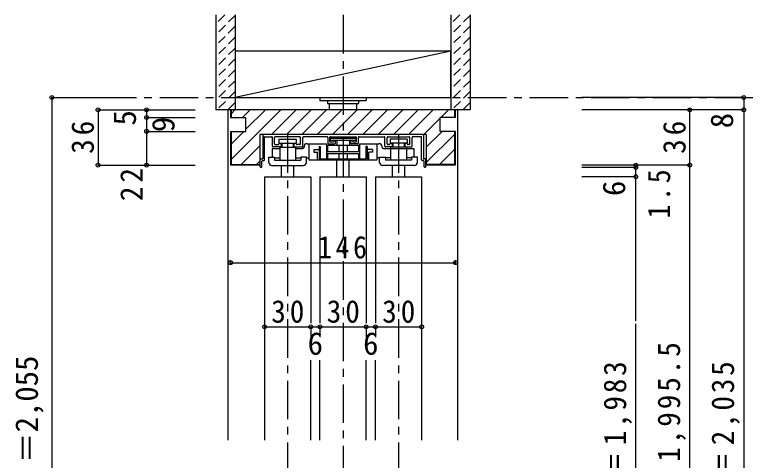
# Model space of a CAD drawing. Units: millimetres at full size, sheet at 1:5; details may follow other scales. Extents: x -973 to 977, y -718 to 696.
# Drawn here: x 82 to 565, y -294.7 to -5.5 of the extents above; entities that cross this region are included whole.
import ezdxf
from ezdxf.enums import TextEntityAlignment as Align

# ---------------------------------------------------------------- set-up
doc = ezdxf.new("R2010")
doc.units = ezdxf.units.MM
doc.header["$LTSCALE"] = 5
doc.header["$PDMODE"] = 32
doc.header["$PDSIZE"] = 2.5
doc.linetypes.add('CHAIN1', pattern=[8, 5, -1, 1, -1])
doc.linetypes.add('DASHED1', pattern=[1.8, 1.2, -0.6])
for name, color, linetype in [('0-1_通り芯', 4, 'CHAIN1'), ('0-2_柱', 7, 'Continuous'), ('0-3_仕上げ', 7, 'Continuous'), ('0-4_枠', 3, 'Continuous'), ('0-6_扉', 6, 'Continuous'), ('0-7_金物', 7, 'Continuous'), ('0-A_文字', 3, 'Continuous'), ('0-B_寸法', 7, 'Continuous'), ('0-C_ハッチ', 4, 'Continuous')]:
    doc.layers.add(name, color=color, linetype=linetype)
doc.styles.add('ＭＳ ゴシック', font='')
doc.styles.get('ＭＳ ゴシック').set_extended_font_data('MS Gothic')

msp = doc.modelspace()

# ---------------------------------------------------------------- linework, layer by layer
at = {"layer": '0-1_通り芯'}
msp.add_line((135.986, -59.167), (564.986, -59.167), dxfattribs=at)
at = {"layer": '0-2_柱'}
for p, q in [((224.986, -29.167), (224.986, -59.167)), ((364.986, -29.167), (224.986, -29.167)), ((364.986, -29.167), (224.986, -59.167))]:
    msp.add_line(p, q, dxfattribs=at)
msp.add_lwpolyline([(224.986, -59.167), (364.986, -59.167), (364.986, -29.167)], dxfattribs=at)
at = {"layer": '0-3_仕上げ', "color": 2}
for p, q in [((212.486, -5.515), (212.486, -67.167)), ((224.986, -5.515), (224.986, -67.167)), ((364.986, -5.515), (364.986, -67.167)), ((377.486, -5.515), (377.486, -67.167)), ((224.986, -67.167), (212.486, -67.167)), ((377.486, -67.167), (364.986, -67.167))]:
    msp.add_line(p, q, dxfattribs=at)
at = {"layer": '0-4_枠', "color": 4}
for p, q in [((221.986, -67.167), (220.486, -67.167)), ((220.486, -281.667), (220.486, -67.167)), ((369.486, -67.167), (367.986, -67.167)), ((369.486, -281.667), (369.486, -67.167))]:
    msp.add_line(p, q, dxfattribs=at)
at = {"layer": '0-4_枠'}
for p, q in [((367.986, -67.167), (221.986, -67.167)), ((221.986, -67.167), (221.986, -72.167)), ((222.486, -72.167), (222.486, -67.167)), ((367.486, -72.167), (367.486, -67.167)), ((367.986, -72.167), (367.986, -67.167)), ((221.986, -72.167), (231.986, -72.167)), ((231.986, -81.167), (231.986, -72.167)), ((367.986, -72.167), (357.986, -72.167)), ((357.986, -81.167), (357.986, -72.167)), ((221.986, -81.167), (231.986, -81.167)), ((221.986, -81.167), (221.986, -103.167)), ((222.486, -102.667), (222.486, -81.167)), ((367.986, -81.167), (357.986, -81.167)), ((367.486, -102.667), (367.486, -81.167)), ((367.986, -103.167), (367.986, -81.167)), ((240.986, -103.167), (221.986, -103.167)), ((222.486, -102.667), (240.986, -102.667)), ((367.486, -102.667), (348.986, -102.667)), ((367.986, -103.167), (348.986, -103.167))]:
    msp.add_line(p, q, dxfattribs=at)
at = {"layer": '0-6_扉'}
for p, q in [((243.986, -110.667), (273.986, -110.667)), ((243.986, -110.667), (243.986, -281.667)), ((273.986, -110.667), (273.986, -205.667)), ((279.986, -110.667), (279.986, -205.667)), ((279.986, -110.667), (309.986, -110.667)), ((309.986, -110.667), (309.986, -205.667)), ((315.986, -110.667), (315.986, -205.667)), ((315.986, -110.667), (345.986, -110.667)), ((345.986, -110.667), (345.986, -281.667)), ((273.986, -281.667), (273.986, -229.826)), ((279.986, -281.667), (279.986, -229.826)), ((309.986, -281.667), (309.986, -229.826)), ((315.986, -281.667), (315.986, -229.826))]:
    msp.add_line(p, q, dxfattribs=at)
at = {"layer": '0-7_金物'}
for p, q in [((279.986, -59.167), (279.986, -61.167)), ((279.986, -61.167), (309.986, -61.167)), ((304.986, -61.167), (304.986, -63.167)), ((309.986, -59.167), (309.986, -61.167)), ((285.986, -63.167), (285.986, -67.167)), ((303.986, -67.167), (303.986, -63.167)), ((242.884, -83.667), (242.884, -99.067)), ((346.584, -83.167), (243.384, -83.167)), ((243.384, -84.667), (248.584, -84.667)), ((243.984, -99.667), (243.984, -85.167)), ((249.084, -90.767), (249.084, -85.167)), ((250.584, -89.267), (250.584, -85.167)), ((266.884, -84.667), (251.084, -84.667)), ((253.391, -86.22), (264.463, -86.22)), ((264.463, -86.22), (264.463, -88.79)), ((267.384, -89.267), (267.384, -85.167)), ((268.884, -90.767), (268.884, -85.167)), ((284.584, -84.667), (269.37, -84.667)), ((285.084, -85.167), (285.084, -88.767)), ((286.284, -85.167), (286.284, -87.567)), ((286.7, -85.529), (303.265, -85.529)), ((286.7, -85.529), (286.7, -86.909)), ((286.7, -86.909), (303.265, -86.909)), ((286.784, -84.667), (303.184, -84.667)), ((303.265, -85.529), (303.265, -86.909)), ((303.684, -87.567), (303.684, -85.167)), ((304.884, -85.167), (304.884, -88.767)), ((305.384, -84.667), (321.684, -84.667)), ((322.184, -90.767), (322.184, -85.167)), ((323.684, -89.267), (323.684, -85.167)), ((324.184, -84.667), (337.784, -84.667)), ((336.581, -86.22), (325.509, -86.22)), ((325.509, -86.22), (325.509, -88.79)), ((338.284, -89.267), (338.284, -85.167)), ((339.784, -90.767), (339.784, -85.167)), ((345.484, -84.667), (340.284, -84.667)), ((345.984, -99.667), (345.984, -85.167)), ((347.084, -83.667), (347.084, -99.067)), ((254.384, -91.267), (249.584, -91.267)), ((251.084, -89.767), (252.905, -89.767)), ((253.884, -88.967), (254.384, -88.967)), ((253.886, -91.443), (253.886, -99.86)), ((253.886, -91.443), (264.167, -91.443)), ((254.884, -89.467), (254.884, -90.767)), ((255.27, -88.79), (255.27, -91.443)), ((262.684, -88.79), (262.684, -91.443)), ((263.084, -89.467), (263.084, -90.767)), ((264.084, -88.967), (263.584, -88.967)), ((263.584, -91.267), (268.384, -91.267)), ((264.167, -91.443), (264.167, -99.86)), ((266.884, -89.767), (265.064, -89.767)), ((269.685, -91.227), (269.685, -91.37)), ((271.685, -89.227), (284.24, -89.227)), ((279.408, -91.001), (279.408, -99.752)), ((284.24, -89.227), (284.24, -99.032)), ((284.396, -90.054), (305.732, -90.054)), ((284.888, -90.054), (284.888, -94.243)), ((285.584, -89.267), (289.484, -89.267)), ((286.784, -88.067), (288.784, -88.067)), ((288.784, -87.567), (288.784, -88.067)), ((289.484, -87.067), (289.284, -87.067)), ((289.984, -88.767), (289.984, -87.567)), ((290.841, -86.995), (290.841, -90.101)), ((292.308, -90.054), (292.308, -94.243)), ((297.665, -90.054), (297.665, -94.243)), ((299.131, -86.995), (299.131, -90.101)), ((299.984, -88.767), (299.984, -87.567)), ((300.484, -87.067), (300.684, -87.067)), ((304.384, -89.267), (300.484, -89.267)), ((301.684, -88.067), (303.184, -88.067)), ((305.085, -90.054), (305.085, -94.243)), ((305.732, -89.227), (305.732, -99.032)), ((305.732, -89.227), (318.287, -89.227)), ((310.564, -91.001), (309.844, -91.001)), ((309.844, -91.001), (309.844, -99.032)), ((310.564, -91.001), (310.564, -99.752)), ((317.21, -99.752), (317.21, -89.227)), ((320.287, -91.37), (320.287, -91.227)), ((326.388, -91.267), (322.684, -91.267)), ((324.908, -89.767), (324.184, -89.767)), ((336.087, -91.443), (325.806, -91.443)), ((325.806, -91.443), (325.806, -99.86)), ((325.888, -88.967), (326.388, -88.967)), ((326.888, -89.467), (326.888, -90.767)), ((327.289, -88.79), (327.289, -91.443)), ((334.703, -88.79), (334.703, -91.443)), ((335.088, -89.467), (335.088, -90.767)), ((336.088, -88.967), (335.588, -88.967)), ((335.588, -91.267), (339.284, -91.267)), ((336.087, -91.443), (336.087, -99.86)), ((337.784, -89.767), (337.068, -89.767)), ((249.011, -92.37), (253.886, -92.37)), ((249.011, -92.37), (249.011, -97.983)), ((264.167, -92.37), (268.623, -92.37)), ((275.919, -93.05), (279.187, -93.05)), ((275.919, -93.05), (275.919, -94.712)), ((275.919, -94.712), (278.301, -94.712)), ((278.301, -99.752), (278.301, -94.712)), ((284.888, -94.243), (305.085, -94.243)), ((284.888, -95.537), (284.888, -99.032)), ((284.888, -95.537), (305.085, -95.537)), ((292.308, -95.537), (292.308, -99.032)), ((297.665, -95.537), (297.665, -99.032)), ((305.085, -95.537), (305.085, -99.032)), ((314.053, -93.05), (310.786, -93.05)), ((314.053, -94.712), (311.672, -94.712)), ((311.672, -99.752), (311.672, -94.712)), ((314.053, -93.05), (314.053, -94.712)), ((321.287, -92.37), (340.962, -92.37)), ((340.962, -92.37), (340.962, -97.983)), ((241.234, -104.167), (241.234, -99.567)), ((241.734, -99.067), (242.384, -99.067)), ((242.334, -104.167), (242.334, -100.667)), ((242.834, -100.167), (243.484, -100.167)), ((246.788, -101.296), (246.788, -97.983)), ((250.498, -98.422), (253.886, -98.422)), ((250.526, -99.86), (267.526, -99.86)), ((264.167, -98.422), (267.526, -98.422)), ((267.526, -97.983), (267.526, -99.86)), ((271.264, -98.422), (272.762, -98.422)), ((280.128, -99.032), (309.844, -99.032)), ((290.986, -110.667), (290.986, -99.752)), ((298.986, -110.667), (298.986, -99.752)), ((318.708, -98.422), (317.21, -98.422)), ((322.446, -97.983), (322.446, -99.86)), ((325.806, -98.422), (322.446, -98.422)), ((339.446, -99.86), (322.446, -99.86)), ((339.474, -98.422), (336.087, -98.422)), ((347.134, -100.167), (346.484, -100.167)), ((348.234, -99.067), (347.584, -99.067)), ((347.634, -104.167), (347.634, -100.667)), ((348.734, -104.167), (348.734, -99.567)), ((241.734, -104.667), (241.834, -104.667)), ((248.788, -103.296), (269.218, -103.296)), ((254.986, -110.667), (254.986, -103.296)), ((262.986, -110.667), (262.986, -103.296)), ((341.185, -103.296), (320.708, -103.296)), ((326.986, -110.667), (326.986, -103.296)), ((334.986, -110.667), (334.986, -103.296)), ((348.234, -104.667), (348.134, -104.667))]:
    msp.add_line(p, q, dxfattribs=at)
for points in [[(284.986, -61.167), (284.986, -63.167), (304.986, -63.167)], [(253.391, -86.22), (253.391, -88.79), (264.463, -88.79)], [(336.581, -86.22), (336.581, -88.79), (325.509, -88.79)], [(272.762, -89.395), (272.762, -99.752), (317.21, -99.752)], [(279.408, -91.001), (280.128, -91.001), (280.128, -99.032)], [(246.788, -97.983), (250.526, -97.983), (250.526, -99.86)], [(271.264, -101.296), (271.264, -97.983), (267.526, -97.983)], [(318.708, -101.296), (318.708, -97.983), (322.446, -97.983)], [(343.185, -101.296), (343.185, -97.983), (339.446, -97.983), (339.446, -99.86)]]:
    msp.add_lwpolyline(points, dxfattribs=at)
for centre, radius, start, end in [((243.384, -83.667), 0.5, 90, 180), ((243.384, -85.167), 0.5, 90, 180), ((244.484, -85.167), 0.5, 90, 180), ((248.584, -85.167), 0.5, 0, 90), ((251.084, -85.167), 0.5, 90, 180), ((266.884, -85.167), 0.5, 0, 90), ((269.384, -85.167), 0.5, 90, 180), ((284.584, -85.167), 0.5, 0, 90), ((286.784, -85.167), 0.5, 90, 180), ((303.184, -85.167), 0.5, 0, 90), ((305.384, -85.167), 0.5, 90, 180), ((321.684, -85.167), 0.5, 0, 90), ((324.184, -85.167), 0.5, 90, 180), ((337.784, -85.167), 0.5, 0, 90), ((340.284, -85.167), 0.5, 90, 180), ((345.484, -85.167), 0.5, 0, 90), ((346.584, -83.667), 0.5, 0, 90), ((249.584, -90.767), 0.5, 180, 270), ((251.084, -89.267), 0.5, 180, 270), ((252.905, -89.267), 0.5, 270, 348.46303), ((253.884, -89.467), 0.5, 90, 168.46303), ((254.384, -89.467), 0.5, 0, 90), ((254.384, -90.767), 0.5, 270, 0), ((263.584, -89.467), 0.5, 90, 180), ((263.584, -90.767), 0.5, 180, 270), ((264.084, -89.467), 0.5, 11.53696, 90), ((265.064, -89.267), 0.5, 191.53696, 270), ((266.884, -89.267), 0.5, 270, 0), ((268.384, -90.767), 0.5, 270, 0), ((268.685, -91.37), 1, 270, 0), ((271.685, -91.227), 2, 90, 180), ((285.584, -88.767), 0.5, 180, 270), ((286.784, -87.567), 0.5, 180, 270), ((289.284, -87.567), 0.5, 90, 180), ((289.484, -87.567), 0.5, 0, 90), ((289.484, -88.767), 0.5, 270, 0), ((300.484, -87.567), 0.5, 90, 180), ((300.484, -88.767), 0.5, 180, 270), ((300.684, -87.567), 0.5, 0, 90), ((301.684, -87.567), 0.5, 180, 270), ((303.184, -87.567), 0.5, 270, 0), ((304.384, -88.767), 0.5, 270, 0), ((318.287, -91.227), 2, 0, 90), ((321.287, -91.37), 1, 180, 270), ((321.287, -91.37), 1, 180, 270), ((322.684, -90.767), 0.5, 180, 270), ((324.184, -89.267), 0.5, 180, 270), ((324.908, -89.267), 0.5, 270, 348.46304), ((325.888, -89.467), 0.5, 90, 168.46304), ((326.388, -89.467), 0.5, 0, 90), ((326.388, -90.767), 0.5, 270, 0), ((335.588, -89.467), 0.5, 90, 180), ((335.588, -90.767), 0.5, 180, 270), ((336.088, -89.467), 0.5, 11.53697, 90), ((337.068, -89.267), 0.5, 191.53697, 270), ((337.784, -89.267), 0.5, 270, 0), ((339.284, -90.767), 0.5, 270, 0), ((241.734, -99.567), 0.5, 90, 180), ((242.834, -100.667), 0.5, 90, 180), ((242.384, -98.567), 0.5, 270, 0), ((243.484, -99.667), 0.5, 270, 0), ((248.788, -101.296), 2, 180, 270), ((269.264, -101.296), 2, 270, 0), ((320.708, -101.296), 2, 180, 270), ((341.185, -101.296), 2, 270, 0), ((346.484, -99.667), 0.5, 180, 270), ((347.584, -98.567), 0.5, 180, 270), ((347.134, -100.667), 0.5, 0, 90), ((348.234, -99.567), 0.5, 0, 90), ((241.734, -104.167), 0.5, 180, 270), ((241.834, -104.167), 0.5, 270, 0), ((348.134, -104.167), 0.5, 180, 270), ((348.234, -104.167), 0.5, 270, 0)]:
    msp.add_arc(centre, radius, start, end, dxfattribs=at)
at = {"layer": '0-A_文字'}
for p, q in [((240.986, -83.167), (240.986, -103.167)), ((348.986, -83.167), (240.986, -83.167)), ((348.986, -83.167), (348.986, -103.167))]:
    msp.add_line(p, q, dxfattribs=at)
at = {"layer": '0-B_寸法', "color": 4, "linetype": 'CHAIN1'}
for p, q in [((294.986, -5.515), (294.986, -527.166)), ((258.986, -83.167), (258.986, -505.167)), ((330.986, -83.167), (330.986, -505.167))]:
    msp.add_line(p, q, dxfattribs=at)
at = {"layer": '0-B_寸法', "color": 4}
for p, q in [((105.986, -59.167), (105.986, -517.167)), ((105.986, -59.167), (135.986, -59.167)), ((554.986, -59.167), (449.986, -59.167)), ((554.986, -59.167), (554.986, -67.167)), ((135.986, -67.167), (198.986, -67.167)), ((135.986, -67.167), (135.986, -103.167)), ((167.486, -67.167), (167.486, -72.167)), ((554.986, -67.167), (449.986, -67.167)), ((519.986, -103.167), (519.986, -67.167)), ((554.986, -67.167), (554.986, -517.167)), ((167.486, -72.167), (167.486, -81.167)), ((167.486, -72.167), (198.986, -72.167)), ((167.486, -81.167), (167.486, -103.167)), ((167.486, -81.167), (198.986, -81.167)), ((135.986, -103.167), (198.986, -103.167)), ((519.986, -103.167), (449.986, -103.167)), ((484.986, -104.667), (449.986, -104.667)), ((484.986, -104.667), (484.986, -103.167)), ((484.986, -110.667), (484.986, -104.667)), ((519.986, -505.167), (519.986, -103.167)), ((484.986, -110.667), (449.986, -110.667)), ((484.986, -204.24), (484.986, -110.667)), ((221.986, -166.471), (221.986, -164.913)), ((221.986, -166.471), (367.986, -166.471)), ((367.986, -166.471), (367.986, -164.913)), ((484.986, -496.667), (484.986, -206.083)), ((243.986, -208.167), (273.986, -208.167)), ((273.986, -208.167), (273.986, -214.826)), ((273.986, -208.167), (279.986, -208.167)), ((279.986, -208.167), (279.986, -214.826)), ((279.986, -208.167), (309.986, -208.167)), ((309.986, -208.167), (309.986, -214.826)), ((309.986, -208.167), (315.986, -208.167)), ((315.986, -208.167), (315.986, -214.826)), ((315.986, -208.167), (345.986, -208.167))]:
    msp.add_line(p, q, dxfattribs=at)
at = {"layer": '0-B_寸法'}
for p in [(105.986, -59.167), (554.986, -59.167), (135.986, -67.167), (167.486, -67.167), (519.986, -67.167), (554.986, -67.167), (167.486, -72.167), (167.486, -81.167), (135.986, -103.167), (167.486, -103.167), (484.986, -103.167), (484.986, -104.667), (519.986, -103.167), (484.986, -110.667), (221.986, -166.471), (367.986, -166.471), (243.986, -208.167), (273.986, -208.167), (279.986, -208.167), (309.986, -208.167), (315.986, -208.167), (345.986, -208.167)]:
    msp.add_point(p, dxfattribs=at)
at = {"layer": '0-C_ハッチ', "linetype": 'DASHED1'}
for p, q in [((218.277, -5.515), (212.486, -11.307)), ((224.986, -5.878), (212.486, -18.378)), ((370.777, -5.515), (364.986, -11.307)), ((377.486, -5.878), (364.986, -18.378)), ((224.768, -13.167), (212.486, -25.449)), ((377.486, -12.949), (364.986, -25.449)), ((224.986, -20.02), (212.486, -32.52)), ((377.486, -20.02), (364.986, -32.52)), ((224.986, -27.091), (212.486, -39.591)), ((377.486, -27.091), (364.986, -39.591)), ((224.986, -34.162), (212.486, -46.662)), ((377.486, -34.162), (364.986, -46.662)), ((224.986, -41.233), (212.486, -53.733)), ((377.486, -41.233), (364.986, -53.733)), ((224.986, -48.304), (212.486, -60.804)), ((377.486, -48.304), (364.986, -60.804)), ((224.986, -55.375), (213.195, -67.167)), ((377.486, -55.375), (365.695, -67.167)), ((224.986, -62.446), (220.266, -67.167)), ((377.486, -62.446), (372.766, -67.167))]:
    msp.add_line(p, q, dxfattribs=at)
at = {"layer": '0-C_ハッチ'}
for p, q in [((222.486, -69.527), (224.846, -67.167)), ((222.486, -99.225), (254.545, -67.167)), ((229.746, -72.167), (234.746, -67.167)), ((231.986, -79.826), (244.645, -67.167)), ((248.444, -83.167), (264.444, -67.167)), ((258.344, -83.167), (274.344, -67.167)), ((268.243, -83.167), (284.243, -67.167)), ((278.143, -83.167), (294.143, -67.167)), ((288.042, -83.167), (304.042, -67.167)), ((297.942, -83.167), (313.942, -67.167)), ((307.841, -83.167), (323.841, -67.167)), ((317.741, -83.167), (333.741, -67.167)), ((327.64, -83.167), (343.64, -67.167)), ((337.54, -83.167), (353.54, -67.167)), ((358.439, -72.167), (363.439, -67.167)), ((347.439, -83.167), (357.986, -72.62)), ((222.486, -89.326), (230.645, -81.167)), ((348.986, -91.519), (359.339, -81.167)), ((348.986, -101.419), (367.486, -82.919)), ((228.944, -102.667), (240.986, -90.625)), ((357.638, -102.667), (367.486, -92.818)), ((238.844, -102.667), (240.986, -100.524))]:
    msp.add_line(p, q, dxfattribs=at)

# ---------------------------------------------------------------- texts
at = {"layer": '0-B_寸法', "style": 'ＭＳ ゴシック'}
for s, p in [('5', (164.986, -77.408)), ('8', (552.486, -79.167)), ('9', (189.986, -81.667)), ('6', (482.486, -123.179)), ('ＲＯＨ＝2,055', (101.345, -356.667))]:
    msp.add_text(s, height=14.66, rotation=90, dxfattribs=at).set_placement(p, align=Align.BOTTOM_LEFT)
for p in [(271.986, -230.667), (307.986, -230.667)]:
    msp.add_text('6', height=14.66, dxfattribs=at).set_placement(p, align=Align.BOTTOM_LEFT)
at = {"layer": '0-B_寸法', "char_height": 14.66, "attachment_point": 7, "rotation": 90, "style": 'ＭＳ ゴシック'}
for s, insert in [('\\T1.27;\\W0.95;36', (133.486, -95.792)), ('\\T1.27;\\W0.95;36', (517.486, -95.792)), ('\\T1.27;\\W0.95;22', (164.986, -126.524)), ('\\T1.27;\\W0.9;1.5', (507.486, -137.667)), ('\\T1.2;\\W0.95;枠内＝1,995.5', (517.486, -364.167)), ('\\T1.19;\\W0.95;ＤＨ＝1,983', (482.486, -352.917)), ('\\T1.19;\\W0.95;枠外＝2,035', (552.486, -352.917))]:
    msp.add_mtext(s, dxfattribs=dict(at, insert=insert))
at = {"layer": '0-B_寸法', "char_height": 14.66, "attachment_point": 7, "style": 'ＭＳ ゴシック'}
for s, insert in [('\\T1.27;\\W0.9;146', (278.736, -163.971)), ('\\T1.27;\\W0.95;30', (248.361, -205.667)), ('\\T1.27;\\W0.95;30', (284.361, -205.667)), ('\\T1.27;\\W0.95;30', (320.361, -205.667))]:
    msp.add_mtext(s, dxfattribs=dict(at, insert=insert))

doc.saveas('drawing.dxf')
